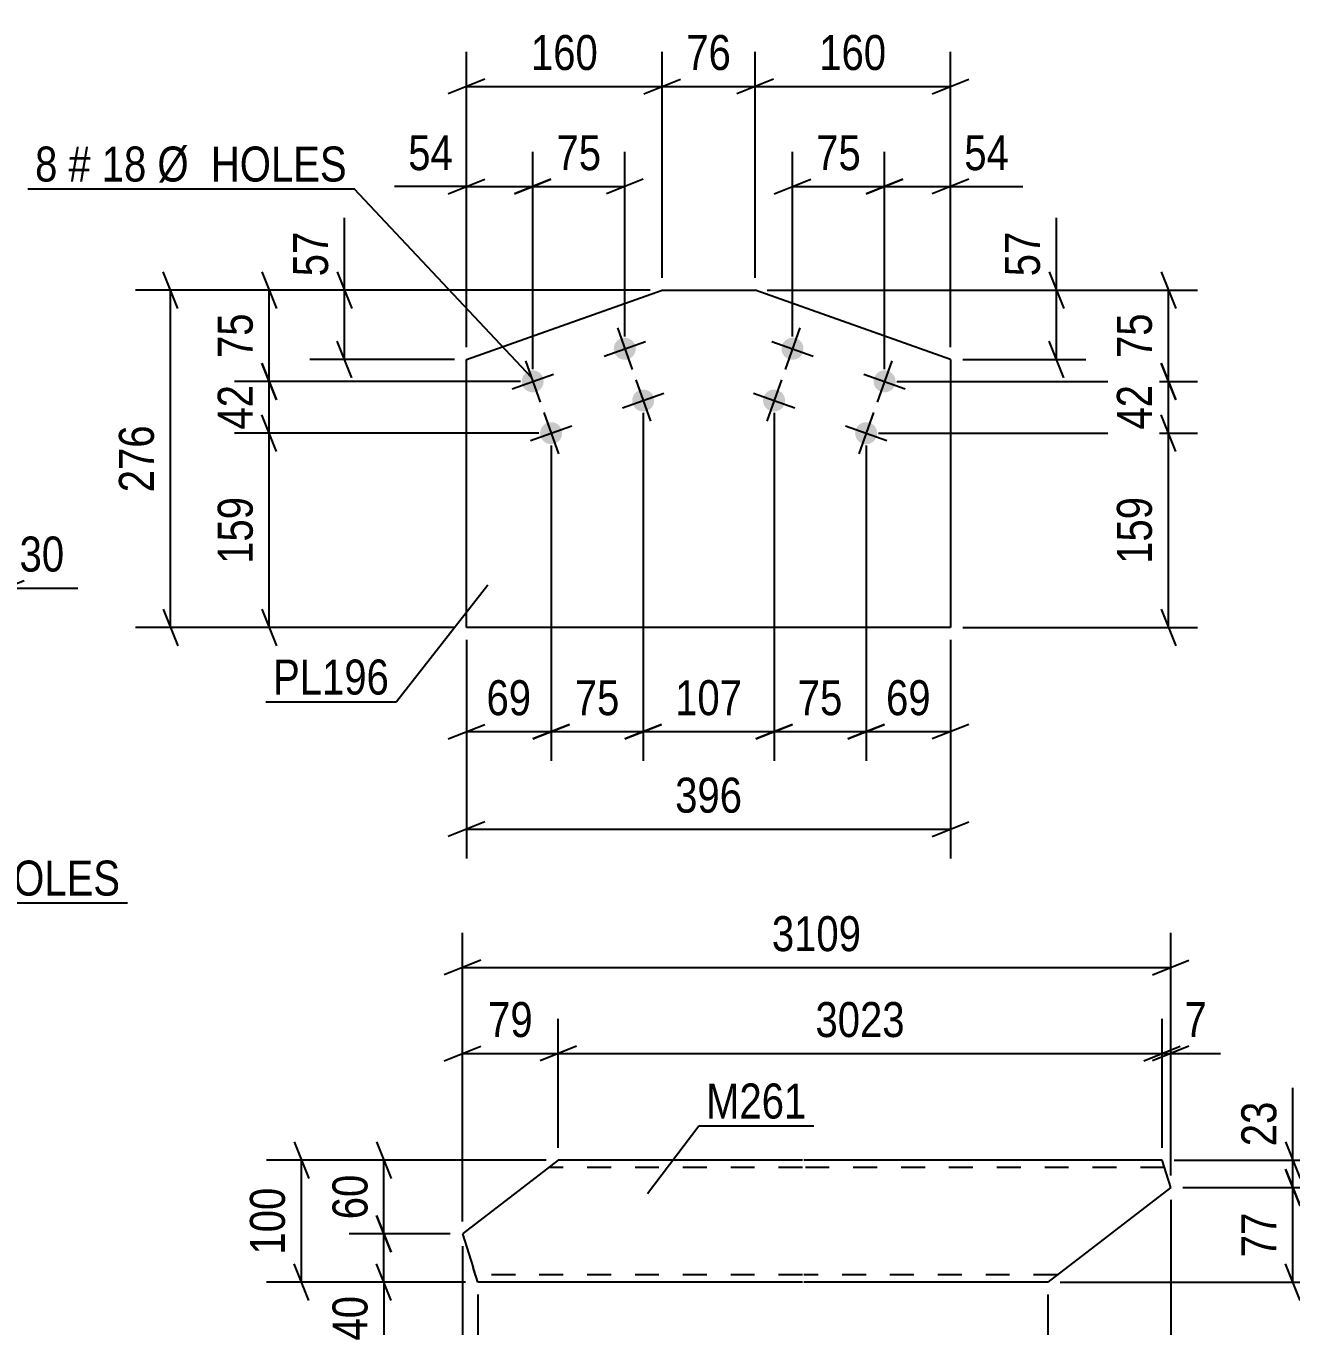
# Model space of a CAD drawing. Header units: millimetres. Extents: x 0 to 420, y 0 to 297.
# Drawn here: x 125.2 to 228.8, y 111.2 to 217.6 of the extents above; entities that cross this region are included whole.
import ezdxf

# ---------------------------------------------------------------- set-up
doc = ezdxf.new("R2010")
doc.units = ezdxf.units.MM
doc.linetypes.add('DXK_LINE_DOT2', pattern=[3.9198, 1.9599, -1.9599])
doc.styles.add('Arial Narrow', font='ARIALN.TTF', dxfattribs={"height": 0.2})

# ---------------------------------------------------------------- blocks, each defined once
blk = doc.blocks.new('Part-318934331-14368 - 14367')
at = {"color": 2, "linetype": 'Continuous'}
for p, q in [((168.79, 124.76), (167.23, 123.56)), ((188.79, 124.76), (168.79, 124.76)), ((218.23, 124.76), (188.89, 124.76)), ((218.94, 122.5), (218.23, 124.76)), ((167.23, 123.56), (160.94, 118.72)), ((218.94, 122.5), (208.89, 114.76)), ((160.94, 118.72), (161.81, 115.96)), ((162.08, 115.11), (161.81, 115.96)), ((162.16, 114.85), (162.08, 115.11)), ((162.19, 114.76), (162.16, 114.85)), ((188.79, 114.76), (162.19, 114.76)), ((208.89, 114.76), (188.89, 114.76))]:
    blk.add_line(p, q, dxfattribs=at)
at = {"color": 7, "linetype": 'DXK_LINE_DOT2'}
for p, q in [((168.79, 124.76), (167.83, 124.02)), ((188.79, 124.16), (168.01, 124.16)), ((218.42, 124.16), (188.89, 124.16)), ((161.96, 115.5), (161.81, 115.96)), ((162.08, 115.11), (161.99, 115.41)), ((188.79, 115.36), (162, 115.36)), ((209.67, 115.36), (188.89, 115.36))]:
    blk.add_line(p, q, dxfattribs=at)
blk = doc.blocks.new('Part-318934331-9554 - 9553')
at = {"color": 2, "linetype": 'Continuous'}
for p, q in [((161.28, 190.3), (177.3, 195.98)), ((177.3, 195.98), (184.9, 195.98)), ((200.92, 190.3), (184.9, 195.98)), ((161.28, 168.36), (161.28, 190.3)), ((200.92, 190.3), (200.92, 168.36)), ((200.92, 168.36), (161.28, 168.36))]:
    blk.add_line(p, q, dxfattribs=at)
blk = doc.blocks.new('Bolt-318934331-9555 - 9553')
at = {"linetype": 'Continuous'}
for points in [[(188.82, 190.88, -1), (187.12, 191.48, -1)], [(196.36, 188.21, -1), (194.66, 188.81, -1)], [(187.31, 186.64, -1), (185.61, 187.24, -1)], [(194.85, 183.96, -1), (193.15, 184.57, -1)]]:
    blk.add_hatch(color=1, dxfattribs=at).paths.add_polyline_path(points)
at = {"color": 1, "linetype": 'Continuous'}
for p, q in [((188.57, 192.88), (187.37, 189.48)), ((186.27, 191.78), (189.66, 190.58)), ((196.11, 190.2), (194.91, 186.81)), ((187.06, 188.64), (185.86, 185.24)), ((193.81, 189.11), (197.2, 187.9)), ((184.77, 187.54), (188.16, 186.34)), ((194.6, 185.96), (193.4, 182.57)), ((192.31, 184.87), (195.7, 183.66))]:
    blk.add_line(p, q, dxfattribs=at)
blk = doc.blocks.new('Bolt-318934331-9556 - 9553')
at = {"linetype": 'Continuous'}
for points in [[(175.08, 191.48, -1), (173.38, 190.88, -1)], [(167.54, 188.81, -1), (165.85, 188.21, -1)], [(176.59, 187.24, -1), (174.89, 186.64, -1)], [(169.05, 184.57, -1), (167.35, 183.96, -1)]]:
    blk.add_hatch(color=1, dxfattribs=at).paths.add_polyline_path(points)
at = {"color": 1, "linetype": 'Continuous'}
for p, q in [((173.63, 192.88), (174.83, 189.48)), ((172.54, 190.58), (175.93, 191.78)), ((166.09, 190.2), (167.3, 186.81)), ((165, 187.9), (168.39, 189.11)), ((175.14, 188.64), (176.34, 185.24)), ((174.04, 186.34), (177.43, 187.54)), ((167.6, 185.96), (168.8, 182.57)), ((166.5, 183.66), (169.89, 184.87))]:
    blk.add_line(p, q, dxfattribs=at)
blk = doc.blocks.new('StraightDimension-318934331-14697 - 14367')
at = {"color": 7, "linetype": 'Continuous'}
for p, q in [((218.23, 125.76), (218.23, 136.33)), ((218.94, 123.5), (218.94, 136.33)), ((216.73, 132.88), (219.73, 134.08)), ((220.44, 134.08), (217.44, 132.88)), ((218.23, 133.48), (218.94, 133.48)), ((218.94, 133.48), (223.02, 133.48)), ((218.94, 133.48), (223.02, 133.48))]:
    blk.add_line(p, q, dxfattribs=at)
at = {"color": 0}
blk.add_wipeout([(222.5, 134.23), (222.5, 138.43), (219.47, 138.43), (219.47, 134.23)], dxfattribs=at)
at = {"color": 3, "style": 'Arial Narrow'}
blk.add_text('7', height=2.86, dxfattribs=at).set_placement((220.07, 134.83))
blk = doc.blocks.new('StraightDimension-318934331-14649 - 14367')
at = {"color": 7, "linetype": 'Continuous'}
for p, q in [((160.94, 119.72), (160.94, 143.36)), ((218.94, 123.5), (218.94, 143.36)), ((162.44, 141.11), (159.44, 139.91)), ((160.94, 140.51), (218.94, 140.51)), ((217.44, 139.91), (220.44, 141.11))]:
    blk.add_line(p, q, dxfattribs=at)
at = {"color": 0}
blk.add_wipeout([(194.2, 141.26), (194.2, 145.46), (185.68, 145.46), (185.68, 141.26)], dxfattribs=at)
at = {"color": 3, "style": 'Arial Narrow'}
blk.add_text('3109', height=2.863, dxfattribs=at).set_placement((186.28, 141.86))
blk = doc.blocks.new('StraightDimension-318934331-14698 - 14367')
at = {"color": 7, "linetype": 'Continuous'}
for p, q in [((168.79, 125.76), (168.79, 136.33)), ((218.23, 125.76), (218.23, 136.33)), ((170.29, 134.08), (167.29, 132.88)), ((168.79, 133.48), (218.23, 133.48)), ((216.73, 132.88), (219.73, 134.08))]:
    blk.add_line(p, q, dxfattribs=at)
at = {"color": 0}
blk.add_wipeout([(197.77, 134.23), (197.77, 138.43), (189.25, 138.43), (189.25, 134.23)], dxfattribs=at)
at = {"color": 3, "style": 'Arial Narrow'}
blk.add_text('3023', height=2.863, dxfattribs=at).set_placement((189.85, 134.83))
blk = doc.blocks.new('StraightDimension-318934331-14699 - 14367')
at = {"color": 7, "linetype": 'Continuous'}
for p, q in [((160.94, 119.72), (160.94, 136.33)), ((168.79, 125.76), (168.79, 136.33)), ((159.44, 132.88), (162.44, 134.08)), ((160.94, 133.48), (168.79, 133.48)), ((170.29, 134.08), (167.29, 132.88))]:
    blk.add_line(p, q, dxfattribs=at)
at = {"color": 0}
blk.add_wipeout([(167.29, 134.23), (167.29, 138.43), (162.44, 138.43), (162.44, 134.23)], dxfattribs=at)
at = {"color": 3, "style": 'Arial Narrow'}
blk.add_text('79', height=2.863, dxfattribs=at).set_placement((163.04, 134.83))
blk = doc.blocks.new('StraightDimension-318934331-14828 - 14367')
at = {"color": 7, "linetype": 'Continuous'}
for p, q in [((218.94, 121.5), (218.94, 102.36)), ((208.89, 113.76), (208.89, 102.36)), ((207.39, 104.16), (210.39, 105.36)), ((208.89, 104.76), (218.94, 104.76)), ((220.44, 105.36), (217.44, 104.16))]:
    blk.add_line(p, q, dxfattribs=at)
at = {"color": 0}
blk.add_wipeout([(217.26, 105.51), (217.26, 109.71), (210.58, 109.71), (210.58, 105.51)], dxfattribs=at)
at = {"color": 3, "style": 'Arial Narrow'}
blk.add_text('101', height=2.863, dxfattribs=at).set_placement((211.18, 106.11))
blk = doc.blocks.new('StraightDimension-318934331-14829 - 14367')
at = {"color": 7, "linetype": 'Continuous'}
for p, q in [((162.19, 113.76), (162.19, 102.36)), ((208.89, 113.76), (208.89, 102.36)), ((163.69, 105.36), (160.69, 104.16)), ((162.19, 104.76), (208.89, 104.76)), ((207.39, 104.16), (210.39, 105.36))]:
    blk.add_line(p, q, dxfattribs=at)
at = {"color": 0}
blk.add_wipeout([(189.8, 105.51), (189.8, 109.71), (181.29, 109.71), (181.29, 105.51)], dxfattribs=at)
at = {"color": 3, "style": 'Arial Narrow'}
blk.add_text('2996', height=2.863, dxfattribs=at).set_placement((181.89, 106.11))
blk = doc.blocks.new('StraightDimension-318934331-14947 - 14367')
at = {"color": 7, "linetype": 'Continuous'}
for p, q in [((153.91, 126.26), (155.11, 123.26)), ((167.79, 124.76), (151.66, 124.76)), ((154.51, 118.72), (154.51, 124.76)), ((155.11, 117.22), (153.91, 120.22)), ((159.94, 118.72), (151.66, 118.72))]:
    blk.add_line(p, q, dxfattribs=at)
at = {"color": 0}
blk.add_wipeout([(153.76, 124.17), (149.56, 124.17), (149.56, 119.31), (153.76, 119.31)], dxfattribs=at)
at = {"color": 3, "style": 'Arial Narrow'}
blk.add_text('60', height=2.863, rotation=90.0002, dxfattribs=at).set_placement((153.16, 119.91))
blk = doc.blocks.new('StraightDimension-318934331-14830 - 14367')
at = {"color": 7, "linetype": 'Continuous'}
for p, q in [((160.94, 117.72), (160.94, 102.36)), ((162.19, 113.76), (162.19, 102.36)), ((160.94, 104.76), (155.03, 104.76)), ((160.94, 104.76), (155.03, 104.76)), ((159.44, 104.16), (162.44, 105.36)), ((163.69, 105.36), (160.69, 104.16)), ((160.94, 104.76), (162.19, 104.76))]:
    blk.add_line(p, q, dxfattribs=at)
at = {"color": 0}
blk.add_wipeout([(160.41, 105.51), (160.41, 109.71), (155.56, 109.71), (155.56, 105.51)], dxfattribs=at)
at = {"color": 3, "style": 'Arial Narrow'}
blk.add_text('13', height=2.863, dxfattribs=at).set_placement((156.16, 106.11))
blk = doc.blocks.new('StraightDimension-318934331-14948 - 14367')
at = {"color": 7, "linetype": 'Continuous'}
for p, q in [((153.91, 120.22), (155.11, 117.22)), ((159.94, 118.72), (151.66, 118.72)), ((154.51, 114.76), (154.51, 118.72)), ((155.11, 113.26), (153.91, 116.26)), ((161.19, 114.76), (151.66, 114.76)), ((154.51, 114.76), (154.51, 108.86)), ((154.51, 114.76), (154.51, 108.86))]:
    blk.add_line(p, q, dxfattribs=at)
at = {"color": 0}
blk.add_wipeout([(153.76, 114.24), (149.56, 114.24), (149.56, 109.38), (153.76, 109.38)], dxfattribs=at)
at = {"color": 3, "style": 'Arial Narrow'}
blk.add_text('40', height=2.863, rotation=90.0002, dxfattribs=at).set_placement((153.16, 109.98))
blk = doc.blocks.new('StraightDimension-318934331-15020 - 14367')
at = {"color": 7, "linetype": 'Continuous'}
for p, q in [((147.15, 126.26), (148.35, 123.26)), ((167.79, 124.76), (144.9, 124.76)), ((147.75, 114.76), (147.75, 124.76)), ((148.35, 113.26), (147.15, 116.26)), ((161.19, 114.76), (144.9, 114.76))]:
    blk.add_line(p, q, dxfattribs=at)
at = {"color": 0}
blk.add_wipeout([(147, 123.1), (142.8, 123.1), (142.8, 116.42), (147, 116.42)], dxfattribs=at)
at = {"color": 3, "style": 'Arial Narrow'}
blk.add_text('100', height=2.863, rotation=90.0002, dxfattribs=at).set_placement((146.4, 117.02))
blk = doc.blocks.new('StraightDimension-318934331-15052 - 14367')
at = {"color": 7, "linetype": 'Continuous'}
for p, q in [((228.94, 124.76), (228.94, 130.67)), ((228.94, 124.76), (228.94, 130.67)), ((228.34, 126.26), (229.54, 123.26)), ((219.23, 124.76), (231.34, 124.76)), ((228.94, 122.5), (228.94, 124.76)), ((229.54, 121), (228.34, 124)), ((219.94, 122.5), (231.34, 122.5))]:
    blk.add_line(p, q, dxfattribs=at)
at = {"color": 0}
blk.add_wipeout([(228.19, 130.14), (223.99, 130.14), (223.99, 125.29), (228.19, 125.29)], dxfattribs=at)
at = {"color": 3, "style": 'Arial Narrow'}
blk.add_text('23', height=2.863, rotation=90.0002, dxfattribs=at).set_placement((227.59, 125.89))
blk = doc.blocks.new('StraightDimension-318934331-15053 - 14367')
at = {"color": 7, "linetype": 'Continuous'}
for p, q in [((228.34, 124), (229.54, 121)), ((219.94, 122.5), (231.34, 122.5)), ((228.94, 114.76), (228.94, 122.5)), ((229.54, 113.26), (228.34, 116.26)), ((209.89, 114.76), (231.34, 114.76))]:
    blk.add_line(p, q, dxfattribs=at)
at = {"color": 0}
blk.add_wipeout([(228.19, 121.06), (223.99, 121.06), (223.99, 116.2), (228.19, 116.2)], dxfattribs=at)
at = {"color": 3, "style": 'Arial Narrow'}
blk.add_text('77', height=2.863, rotation=90.0002, dxfattribs=at).set_placement((227.59, 116.8))
blk = doc.blocks.new('StraightDimension-318934331-9846 - 9487')
at = {"color": 7, "linetype": 'Continuous'}
for p, q in [((120.55, 162.47), (120.55, 174.44)), ((123.55, 165.47), (123.55, 174.44)), ((119.05, 170.99), (122.05, 172.19)), ((120.55, 171.59), (123.55, 171.59)), ((125.05, 172.19), (122.05, 170.99)), ((123.55, 171.59), (129.45, 171.59)), ((123.55, 171.59), (129.45, 171.59))]:
    blk.add_line(p, q, dxfattribs=at)
at = {"color": 0}
blk.add_wipeout([(128.93, 172.34), (128.93, 176.54), (124.07, 176.54), (124.07, 172.34)], dxfattribs=at)
at = {"color": 3, "style": 'Arial Narrow'}
blk.add_text('30', height=2.863, dxfattribs=at).set_placement((124.67, 172.94))
blk = doc.blocks.new('StraightDimension-318934331-9967 - 9553')
at = {"color": 7, "linetype": 'Continuous'}
for p, q in [((177.3, 196.98), (177.3, 215.5)), ((184.9, 196.98), (184.9, 215.5)), ((175.8, 212.05), (178.8, 213.25)), ((186.4, 213.25), (183.4, 212.05)), ((177.3, 212.65), (184.9, 212.65))]:
    blk.add_line(p, q, dxfattribs=at)
at = {"color": 0}
blk.add_wipeout([(183.53, 213.4), (183.53, 217.6), (178.67, 217.6), (178.67, 213.4)], dxfattribs=at)
at = {"color": 3, "style": 'Arial Narrow'}
blk.add_text('76', height=2.863, dxfattribs=at).set_placement((179.27, 214))
blk = doc.blocks.new('StraightDimension-318934331-14149 - 9553')
at = {"color": 7, "linetype": 'Continuous'}
for p, q in [((219.35, 182.77), (218.15, 185.77)), ((195, 184.27), (221.15, 184.27)), ((218.75, 168.36), (218.75, 184.27)), ((218.15, 169.86), (219.35, 166.86)), ((201.92, 168.36), (221.15, 168.36))]:
    blk.add_line(p, q, dxfattribs=at)
at = {"color": 0}
blk.add_wipeout([(218, 179.65), (213.8, 179.65), (213.8, 172.97), (218, 172.97)], dxfattribs=at)
at = {"color": 3, "style": 'Arial Narrow'}
blk.add_text('159', height=2.863, rotation=90.0002, dxfattribs=at).set_placement((217.4, 173.57))
blk = doc.blocks.new('StraightDimension-318934331-9966 - 9553')
at = {"color": 7, "linetype": 'Continuous'}
for p, q in [((184.9, 196.98), (184.9, 215.5)), ((200.92, 191.3), (200.92, 215.5)), ((186.4, 213.25), (183.4, 212.05)), ((199.42, 212.05), (202.42, 213.25)), ((184.9, 212.65), (200.92, 212.65))]:
    blk.add_line(p, q, dxfattribs=at)
at = {"color": 0}
blk.add_wipeout([(196.25, 213.4), (196.25, 217.6), (189.56, 217.6), (189.56, 213.4)], dxfattribs=at)
at = {"color": 3, "style": 'Arial Narrow'}
blk.add_text('160', height=2.863, dxfattribs=at).set_placement((190.16, 214))
blk = doc.blocks.new('StraightDimension-318934331-9968 - 9553')
at = {"color": 7, "linetype": 'Continuous'}
for p, q in [((161.28, 191.3), (161.28, 215.5)), ((177.3, 196.98), (177.3, 215.5)), ((162.78, 213.25), (159.78, 212.05)), ((175.8, 212.05), (178.8, 213.25)), ((161.28, 212.65), (177.3, 212.65))]:
    blk.add_line(p, q, dxfattribs=at)
at = {"color": 0}
blk.add_wipeout([(172.64, 213.4), (172.64, 217.6), (165.95, 217.6), (165.95, 213.4)], dxfattribs=at)
at = {"color": 3, "style": 'Arial Narrow'}
blk.add_text('160', height=2.863, dxfattribs=at).set_placement((166.55, 214))
blk = doc.blocks.new('StraightDimension-318934331-14125 - 9553')
at = {"color": 7, "linetype": 'Continuous'}
for p, q in [((144.51, 190.01), (145.71, 187.01)), ((165.69, 188.51), (142.26, 188.51)), ((145.11, 184.27), (145.11, 188.51)), ((145.71, 182.77), (144.51, 185.77)), ((167.2, 184.27), (142.26, 184.27))]:
    blk.add_line(p, q, dxfattribs=at)
at = {"color": 0}
blk.add_wipeout([(144.36, 188.81), (140.16, 188.81), (140.16, 183.96), (144.36, 183.96)], dxfattribs=at)
at = {"color": 3, "style": 'Arial Narrow'}
blk.add_text('42', height=2.863, rotation=90.0002, dxfattribs=at).set_placement((143.76, 184.56))
blk = doc.blocks.new('StraightDimension-318934331-9974 - 9553')
at = {"color": 7, "linetype": 'Continuous'}
for p, q in [((161.28, 167.36), (161.28, 149.45)), ((200.92, 167.36), (200.92, 149.45)), ((162.78, 152.45), (159.78, 151.25)), ((199.42, 151.25), (202.42, 152.45)), ((161.28, 151.85), (200.92, 151.85))]:
    blk.add_line(p, q, dxfattribs=at)
at = {"color": 0}
blk.add_wipeout([(184.44, 152.6), (184.44, 156.8), (177.76, 156.8), (177.76, 152.6)], dxfattribs=at)
at = {"color": 3, "style": 'Arial Narrow'}
blk.add_text('396', height=2.863, dxfattribs=at).set_placement((178.36, 153.2))
blk = doc.blocks.new('StraightDimension-318934331-9978 - 9553')
at = {"color": 7, "linetype": 'Continuous'}
for p, q in [((209.58, 195.98), (209.58, 201.89)), ((209.58, 195.98), (209.58, 201.89)), ((208.98, 197.48), (210.18, 194.48)), ((185.9, 195.98), (211.98, 195.98)), ((209.58, 190.3), (209.58, 195.98)), ((210.18, 188.8), (208.98, 191.8)), ((201.92, 190.3), (211.98, 190.3))]:
    blk.add_line(p, q, dxfattribs=at)
at = {"color": 0}
blk.add_wipeout([(208.83, 201.37), (204.63, 201.37), (204.63, 196.51), (208.83, 196.51)], dxfattribs=at)
at = {"color": 3, "style": 'Arial Narrow'}
blk.add_text('57', height=2.863, rotation=90.0002, dxfattribs=at).set_placement((208.23, 197.11))
blk = doc.blocks.new('StraightDimension-318934331-9989 - 9553')
at = {"color": 7, "linetype": 'Continuous'}
for p, q in [((166.69, 189.51), (166.69, 207.3)), ((174.23, 192.18), (174.23, 207.3)), ((165.19, 203.85), (168.19, 205.05)), ((166.69, 204.45), (174.23, 204.45)), ((175.73, 205.05), (172.73, 203.85))]:
    blk.add_line(p, q, dxfattribs=at)
at = {"color": 0}
blk.add_wipeout([(172.89, 205.2), (172.89, 209.4), (168.04, 209.4), (168.04, 205.2)], dxfattribs=at)
at = {"color": 3, "style": 'Arial Narrow'}
blk.add_text('75', height=2.863, dxfattribs=at).set_placement((168.64, 205.8))
blk = doc.blocks.new('StraightDimension-318934331-9982 - 9553')
at = {"color": 7, "linetype": 'Continuous'}
for p, q in [((151.28, 195.98), (151.28, 201.89)), ((151.28, 195.98), (151.28, 201.89)), ((150.68, 197.48), (151.88, 194.48)), ((176.3, 195.98), (148.43, 195.98)), ((151.28, 190.3), (151.28, 195.98)), ((151.88, 188.8), (150.68, 191.8)), ((160.28, 190.3), (148.43, 190.3))]:
    blk.add_line(p, q, dxfattribs=at)
at = {"color": 0}
blk.add_wipeout([(150.53, 201.37), (146.33, 201.37), (146.33, 196.51), (150.53, 196.51)], dxfattribs=at)
at = {"color": 3, "style": 'Arial Narrow'}
blk.add_text('57', height=2.863, rotation=90.0002, dxfattribs=at).set_placement((149.93, 197.11))
blk = doc.blocks.new('StraightDimension-318934331-10050 - 9553')
at = {"color": 7, "linetype": 'Continuous'}
for p, q in [((137.62, 194.48), (136.42, 197.48)), ((176.3, 195.98), (134.17, 195.98)), ((137.02, 168.36), (137.02, 195.98)), ((136.42, 169.86), (137.62, 166.86)), ((160.28, 168.36), (134.17, 168.36))]:
    blk.add_line(p, q, dxfattribs=at)
at = {"color": 0}
blk.add_wipeout([(136.27, 185.51), (132.07, 185.51), (132.07, 178.83), (136.27, 178.83)], dxfattribs=at)
at = {"color": 3, "style": 'Arial Narrow'}
blk.add_text('276', height=2.863, rotation=90.0002, dxfattribs=at).set_placement((135.67, 179.43))
blk = doc.blocks.new('StraightDimension-318934331-9986 - 9553')
at = {"color": 7, "linetype": 'Continuous'}
for p, q in [((195.51, 189.51), (195.51, 207.3)), ((200.92, 191.3), (200.92, 207.3)), ((194.01, 203.85), (197.01, 205.05)), ((195.51, 204.45), (200.92, 204.45)), ((202.42, 205.05), (199.42, 203.85)), ((200.92, 204.45), (206.82, 204.45)), ((200.92, 204.45), (206.82, 204.45))]:
    blk.add_line(p, q, dxfattribs=at)
at = {"color": 0}
blk.add_wipeout([(206.3, 205.2), (206.3, 209.4), (201.44, 209.4), (201.44, 205.2)], dxfattribs=at)
at = {"color": 3, "style": 'Arial Narrow'}
blk.add_text('54', height=2.863, dxfattribs=at).set_placement((202.04, 205.8))
blk = doc.blocks.new('StraightDimension-318934331-9987 - 9553')
at = {"color": 7, "linetype": 'Continuous'}
for p, q in [((187.97, 192.18), (187.97, 207.3)), ((195.51, 189.51), (195.51, 207.3)), ((186.47, 203.85), (189.47, 205.05)), ((187.97, 204.45), (195.51, 204.45)), ((197.01, 205.05), (194.01, 203.85))]:
    blk.add_line(p, q, dxfattribs=at)
at = {"color": 0}
blk.add_wipeout([(194.17, 205.2), (194.17, 209.4), (189.31, 209.4), (189.31, 205.2)], dxfattribs=at)
at = {"color": 3, "style": 'Arial Narrow'}
blk.add_text('75', height=2.863, dxfattribs=at).set_placement((189.91, 205.8))
blk = doc.blocks.new('StraightDimension-318934331-9990 - 9553')
at = {"color": 7, "linetype": 'Continuous'}
for p, q in [((161.28, 191.3), (161.28, 207.3)), ((166.69, 189.51), (166.69, 207.3)), ((161.28, 204.45), (155.38, 204.45)), ((161.28, 204.45), (155.38, 204.45)), ((159.78, 203.85), (162.78, 205.05)), ((161.28, 204.45), (166.69, 204.45)), ((168.19, 205.05), (165.19, 203.85))]:
    blk.add_line(p, q, dxfattribs=at)
at = {"color": 0}
blk.add_wipeout([(160.76, 205.2), (160.76, 209.4), (155.9, 209.4), (155.9, 205.2)], dxfattribs=at)
at = {"color": 3, "style": 'Arial Narrow'}
blk.add_text('54', height=2.863, dxfattribs=at).set_placement((156.5, 205.8))
blk = doc.blocks.new('StraightDimension-318934331-14087 - 9553')
at = {"color": 7, "linetype": 'Continuous'}
for p, q in [((194, 183.27), (194, 157.43)), ((200.92, 167.36), (200.92, 157.43)), ((192.5, 159.23), (195.5, 160.43)), ((194, 159.83), (200.92, 159.83)), ((202.42, 160.43), (199.42, 159.23))]:
    blk.add_line(p, q, dxfattribs=at)
at = {"color": 0}
blk.add_wipeout([(199.89, 160.58), (199.89, 164.78), (195.03, 164.78), (195.03, 160.58)], dxfattribs=at)
at = {"color": 3, "style": 'Arial Narrow'}
blk.add_text('69', height=2.863, dxfattribs=at).set_placement((195.63, 161.18))
blk = doc.blocks.new('StraightDimension-318934331-14088 - 9553')
at = {"color": 7, "linetype": 'Continuous'}
for p, q in [((186.46, 185.94), (186.46, 157.43)), ((194, 183.27), (194, 157.43)), ((184.96, 159.23), (187.96, 160.43)), ((186.46, 159.83), (194, 159.83)), ((195.5, 160.43), (192.5, 159.23))]:
    blk.add_line(p, q, dxfattribs=at)
at = {"color": 0}
blk.add_wipeout([(192.66, 160.58), (192.66, 164.78), (187.8, 164.78), (187.8, 160.58)], dxfattribs=at)
at = {"color": 3, "style": 'Arial Narrow'}
blk.add_text('75', height=2.863, dxfattribs=at).set_placement((188.4, 161.18))
blk = doc.blocks.new('StraightDimension-318934331-14089 - 9553')
at = {"color": 7, "linetype": 'Continuous'}
for p, q in [((175.74, 185.94), (175.74, 157.43)), ((186.46, 185.94), (186.46, 157.43)), ((174.24, 159.23), (177.24, 160.43)), ((175.74, 159.83), (186.46, 159.83)), ((187.96, 160.43), (184.96, 159.23))]:
    blk.add_line(p, q, dxfattribs=at)
at = {"color": 0}
blk.add_wipeout([(184.44, 160.58), (184.44, 164.78), (177.76, 164.78), (177.76, 160.58)], dxfattribs=at)
at = {"color": 3, "style": 'Arial Narrow'}
blk.add_text('107', height=2.863, dxfattribs=at).set_placement((178.36, 161.18))
blk = doc.blocks.new('StraightDimension-318934331-14090 - 9553')
at = {"color": 7, "linetype": 'Continuous'}
for p, q in [((175.74, 185.94), (175.74, 157.43)), ((168.2, 183.27), (168.2, 157.43)), ((166.7, 159.23), (169.7, 160.43)), ((168.2, 159.83), (175.74, 159.83)), ((177.24, 160.43), (174.24, 159.23))]:
    blk.add_line(p, q, dxfattribs=at)
at = {"color": 0}
blk.add_wipeout([(174.4, 160.58), (174.4, 164.78), (169.54, 164.78), (169.54, 160.58)], dxfattribs=at)
at = {"color": 3, "style": 'Arial Narrow'}
blk.add_text('75', height=2.863, dxfattribs=at).set_placement((170.14, 161.18))
blk = doc.blocks.new('StraightDimension-318934331-14091 - 9553')
at = {"color": 7, "linetype": 'Continuous'}
for p, q in [((168.2, 183.27), (168.2, 157.43)), ((161.28, 167.36), (161.28, 157.43)), ((159.78, 159.23), (162.78, 160.43)), ((161.28, 159.83), (168.2, 159.83)), ((169.7, 160.43), (166.7, 159.23))]:
    blk.add_line(p, q, dxfattribs=at)
at = {"color": 0}
blk.add_wipeout([(167.17, 160.58), (167.17, 164.78), (162.31, 164.78), (162.31, 160.58)], dxfattribs=at)
at = {"color": 3, "style": 'Arial Narrow'}
blk.add_text('69', height=2.863, dxfattribs=at).set_placement((162.91, 161.18))
blk = doc.blocks.new('StraightDimension-318934331-14124 - 9553')
at = {"color": 7, "linetype": 'Continuous'}
for p, q in [((144.51, 197.48), (145.71, 194.48)), ((176.3, 195.98), (142.26, 195.98)), ((145.11, 188.51), (145.11, 195.98)), ((145.71, 187.01), (144.51, 190.01)), ((165.69, 188.51), (142.26, 188.51))]:
    blk.add_line(p, q, dxfattribs=at)
at = {"color": 0}
blk.add_wipeout([(144.36, 194.67), (140.16, 194.67), (140.16, 189.82), (144.36, 189.82)], dxfattribs=at)
at = {"color": 3, "style": 'Arial Narrow'}
blk.add_text('75', height=2.863, rotation=90.0002, dxfattribs=at).set_placement((143.76, 190.42))
blk = doc.blocks.new('StraightDimension-318934331-14126 - 9553')
at = {"color": 7, "linetype": 'Continuous'}
for p, q in [((145.71, 182.77), (144.51, 185.77)), ((167.2, 184.27), (142.26, 184.27)), ((145.11, 168.36), (145.11, 184.27)), ((144.51, 169.86), (145.71, 166.86)), ((160.28, 168.36), (142.26, 168.36))]:
    blk.add_line(p, q, dxfattribs=at)
at = {"color": 0}
blk.add_wipeout([(144.36, 179.65), (140.16, 179.65), (140.16, 172.97), (144.36, 172.97)], dxfattribs=at)
at = {"color": 3, "style": 'Arial Narrow'}
blk.add_text('159', height=2.863, rotation=90.0002, dxfattribs=at).set_placement((143.76, 173.57))
blk = doc.blocks.new('StraightDimension-318934331-14147 - 9553')
at = {"color": 7, "linetype": 'Continuous'}
for p, q in [((218.15, 197.48), (219.35, 194.48)), ((185.9, 195.98), (221.15, 195.98)), ((218.75, 188.51), (218.75, 195.98)), ((219.35, 187.01), (218.15, 190.01)), ((196.51, 188.51), (221.15, 188.51))]:
    blk.add_line(p, q, dxfattribs=at)
at = {"color": 0}
blk.add_wipeout([(218, 194.67), (213.8, 194.67), (213.8, 189.82), (218, 189.82)], dxfattribs=at)
at = {"color": 3, "style": 'Arial Narrow'}
blk.add_text('75', height=2.863, rotation=90.0002, dxfattribs=at).set_placement((217.4, 190.42))
blk = doc.blocks.new('StraightDimension-318934331-14148 - 9553')
at = {"color": 7, "linetype": 'Continuous'}
for p, q in [((218.15, 190.01), (219.35, 187.01)), ((196.51, 188.51), (221.15, 188.51)), ((218.75, 184.27), (218.75, 188.51)), ((219.35, 182.77), (218.15, 185.77)), ((195, 184.27), (221.15, 184.27))]:
    blk.add_line(p, q, dxfattribs=at)
at = {"color": 0}
blk.add_wipeout([(218, 188.81), (213.8, 188.81), (213.8, 183.96), (218, 183.96)], dxfattribs=at)
at = {"color": 3, "style": 'Arial Narrow'}
blk.add_text('42', height=2.863, rotation=90.0002, dxfattribs=at).set_placement((217.4, 184.56))
blk = doc.blocks.new('Mark-318934331-14816 - 14367')
at = {"color": 30, "linetype": 'Continuous'}
for p, q in [((176.1, 122.01), (180.29, 127.56)), ((180.29, 127.56), (189.71, 127.56))]:
    blk.add_line(p, q, dxfattribs=at)
at = {"color": 0}
blk.add_wipeout([(189.11, 128.16), (189.11, 131.16), (180.89, 131.16), (180.89, 128.16)], dxfattribs=at)
blk.add_wipeout([(189.11, 128.16), (189.11, 131.16), (180.89, 131.16), (180.89, 128.16)], dxfattribs=at)
at = {"color": 3, "style": 'Arial Narrow'}
blk.add_text('M261', height=2.863, dxfattribs=at).set_placement((180.89, 128.16))
blk = doc.blocks.new('Mark-318934331-10487 - 9487')
at = {"color": 7, "linetype": 'Continuous'}
for p, q in [((103.36, 155.71), (106.78, 145.81)), ((106.78, 145.81), (133.52, 145.81))]:
    blk.add_line(p, q, dxfattribs=at)
at = {"color": 0}
for points in [[(109.21, 146.41), (109.21, 149.41), (107.38, 149.41), (107.38, 146.41)], [(111.94, 146.41), (111.94, 149.41), (110.11, 149.41), (110.11, 146.41)], [(116.5, 146.41), (116.5, 149.41), (112.84, 149.41), (112.84, 146.41)], [(132.92, 146.41), (132.92, 149.41), (117.4, 149.41), (117.4, 146.41)]]:
    blk.add_wipeout(points, dxfattribs=at)
for points in [[(109.21, 146.41), (109.21, 149.41), (107.38, 149.41), (107.38, 146.41)], [(111.94, 146.41), (111.94, 149.41), (110.11, 149.41), (110.11, 146.41)], [(116.5, 146.41), (116.5, 149.41), (112.84, 149.41), (112.84, 146.41)], [(132.92, 146.41), (132.92, 149.41), (117.4, 149.41), (117.4, 146.41)]]:
    blk.add_wipeout(points, dxfattribs=at)
at = {"color": 3, "style": 'Arial Narrow'}
for s, height, p in [('4', 2.86, (107.38, 146.41)), ('#', 2.86, (110.11, 146.41)), ('14', 2.863, (112.84, 146.41)), ('Ø  HOLES', 2.863, (117.4, 146.41))]:
    blk.add_text(s, height=height, dxfattribs=at).set_placement(p)
blk = doc.blocks.new('MarkSet-318934331-13748 - 9553')
at = {"color": 7, "linetype": 'Continuous'}
for p in [(125.34, 204.27), (166.63, 188.79)]:
    blk.add_line(p, (152.08, 204.27), dxfattribs=at)
at = {"color": 0}
for points in [[(127.77, 204.87), (127.77, 207.87), (125.94, 207.87), (125.94, 204.87)], [(130.5, 204.87), (130.5, 207.87), (128.67, 207.87), (128.67, 204.87)], [(135.06, 204.87), (135.06, 207.87), (131.4, 207.87), (131.4, 204.87)], [(151.48, 204.87), (151.48, 207.87), (135.96, 207.87), (135.96, 204.87)]]:
    blk.add_wipeout(points, dxfattribs=at)
for points in [[(127.77, 204.87), (127.77, 207.87), (125.94, 207.87), (125.94, 204.87)], [(130.5, 204.87), (130.5, 207.87), (128.67, 207.87), (128.67, 204.87)], [(135.06, 204.87), (135.06, 207.87), (131.4, 207.87), (131.4, 204.87)], [(151.48, 204.87), (151.48, 207.87), (135.96, 207.87), (135.96, 204.87)]]:
    blk.add_wipeout(points, dxfattribs=at)
at = {"color": 3, "style": 'Arial Narrow'}
for s, height, p in [('8', 2.86, (125.94, 204.87)), ('#', 2.86, (128.67, 204.87)), ('18', 2.863, (131.4, 204.87)), ('Ø  HOLES', 2.863, (135.96, 204.87))]:
    blk.add_text(s, height=height, dxfattribs=at).set_placement(p)
blk = doc.blocks.new('Mark-318934331-10496 - 9553')
at = {"color": 30, "linetype": 'Continuous'}
for p in [(163.02, 171.82), (144.83, 162.27)]:
    blk.add_line(p, (155.53, 162.27), dxfattribs=at)
at = {"color": 0}
blk.add_wipeout([(154.93, 162.87), (154.93, 165.87), (145.43, 165.87), (145.43, 162.87)], dxfattribs=at)
blk.add_wipeout([(154.93, 162.87), (154.93, 165.87), (145.43, 165.87), (145.43, 162.87)], dxfattribs=at)
at = {"color": 3, "style": 'Arial Narrow'}
blk.add_text('PL196', height=2.863, dxfattribs=at).set_placement((145.43, 162.87))

msp = doc.modelspace()

# ---------------------------------------------------------------- block references
for name in ['StraightDimension-318934331-9967 - 9553', 'Part-318934331-9554 - 9553', 'Bolt-318934331-9556 - 9553', 'Bolt-318934331-9555 - 9553', 'StraightDimension-318934331-9846 - 9487', 'Mark-318934331-10487 - 9487', 'Part-318934331-14368 - 14367']:
    msp.add_blockref(name, (0, 0))

# ---------------------------------------------------------------- next in the draw order: block references
for name in ['StraightDimension-318934331-9968 - 9553', 'StraightDimension-318934331-9966 - 9553', 'StraightDimension-318934331-14125 - 9553', 'StraightDimension-318934331-14149 - 9553', 'StraightDimension-318934331-14697 - 14367']:
    msp.add_blockref(name, (0, 0))

# ---------------------------------------------------------------- next in the draw order: block references
for name in ['StraightDimension-318934331-9989 - 9553', 'StraightDimension-318934331-9978 - 9553', 'StraightDimension-318934331-9974 - 9553', 'StraightDimension-318934331-14649 - 14367']:
    msp.add_blockref(name, (0, 0))

# ---------------------------------------------------------------- next in the draw order: block references
for name in ['StraightDimension-318934331-9986 - 9553', 'StraightDimension-318934331-9982 - 9553', 'StraightDimension-318934331-14087 - 9553', 'StraightDimension-318934331-14698 - 14367', 'StraightDimension-318934331-14828 - 14367']:
    msp.add_blockref(name, (0, 0))

# ---------------------------------------------------------------- next in the draw order: block references
for name in ['StraightDimension-318934331-9987 - 9553', 'StraightDimension-318934331-10050 - 9553', 'StraightDimension-318934331-14088 - 9553', 'StraightDimension-318934331-14699 - 14367', 'Mark-318934331-14816 - 14367', 'StraightDimension-318934331-15052 - 14367', 'StraightDimension-318934331-14829 - 14367']:
    msp.add_blockref(name, (0, 0))

# ---------------------------------------------------------------- next in the draw order: block references
for name in ['StraightDimension-318934331-9990 - 9553', 'StraightDimension-318934331-14147 - 9553', 'StraightDimension-318934331-14089 - 9553', 'StraightDimension-318934331-14947 - 14367', 'StraightDimension-318934331-15053 - 14367']:
    msp.add_blockref(name, (0, 0))

# ---------------------------------------------------------------- next in the draw order: block references
for name in ['StraightDimension-318934331-14124 - 9553', 'StraightDimension-318934331-14148 - 9553', 'StraightDimension-318934331-14090 - 9553', 'StraightDimension-318934331-14830 - 14367']:
    msp.add_blockref(name, (0, 0))

# ---------------------------------------------------------------- next in the draw order: block references
for name in ['MarkSet-318934331-13748 - 9553', 'StraightDimension-318934331-14091 - 9553', 'StraightDimension-318934331-14948 - 14367']:
    msp.add_blockref(name, (0, 0))

# ---------------------------------------------------------------- next in the draw order: block references
for name in ['StraightDimension-318934331-14126 - 9553', 'StraightDimension-318934331-15020 - 14367']:
    msp.add_blockref(name, (0, 0))

# ---------------------------------------------------------------- next in the draw order: block references
msp.add_blockref('Mark-318934331-10496 - 9553', (0, 0))

doc.saveas('drawing.dxf')
